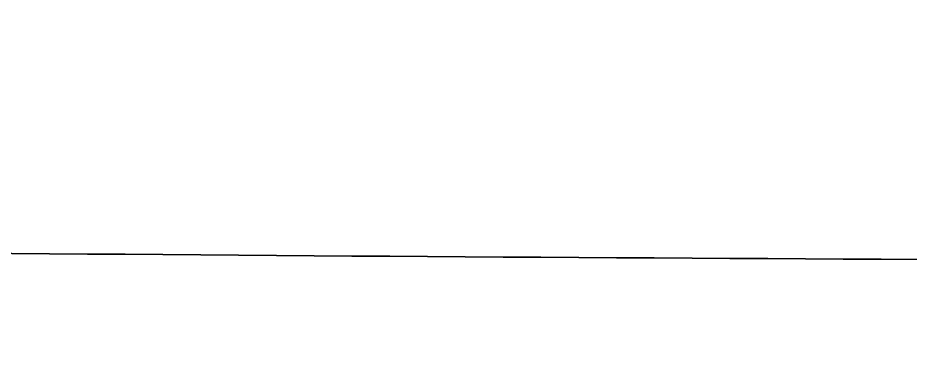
# Model space of a CAD drawing. Header units: millimetres. Extents: x 0 to 1845, y -1231 to 1016.
# Drawn here: x 372.6 to 387.95, y 310.98 to 316.91 of the extents above; entities that cross this region are included whole.
import ezdxf

# ---------------------------------------------------------------- set-up
doc = ezdxf.new("R2010")
doc.units = ezdxf.units.MM
doc.layers.add('Blocks', color=7, linetype='Continuous')
doc.layers.add('Blocks$Inner', color=7, linetype='Continuous', lineweight=25, true_color=0x007f00)
doc.layers.add('Blocks$Outline', color=7, linetype='Continuous', lineweight=35, true_color=0xff3f3f)

# ---------------------------------------------------------------- blocks, each defined once
blk = doc.blocks.new('Falcon Lounge Chair Front')
at = {"layer": 'Blocks$Inner'}
blk.add_rational_spline([(70.706, 347.905), (220.421, 244.006), (383.295, 193.332)], [0.917915581572, 0.949301655288, 0.995993075332], degree=2, dxfattribs=at)
at = {"layer": 'Blocks$Outline'}
blk.add_rational_spline([(407.021, 168.216), (406.919, 198.686), (386.12, 206.639), (326.083, 229.598), (266.046, 252.557), (257.431, 255.851), (253.073, 266.864), (243.318, 291.51), (233.958, 316.46)], [0.998397317843, 0.794854779536, 1, 1, 1, 0.921756045779, 1, 0.995382562248, 0.99091178955], degree=2, knots=[0.335404, 0.335404, 0.335404, 52.399453, 52.399453, 52.976582, 52.976582, 76.869264, 76.869264, 136.103579, 136.103579, 136.103579], dxfattribs=at)
blk.add_open_spline([(240.498, 316.145), (268.226, 314.999), (295.966, 314.14), (323.714, 313.567), (351.461, 312.994), (379.214, 312.708), (406.967, 312.708), (434.721, 312.708), (462.474, 312.994), (490.221, 313.567), (517.968, 314.14), (545.709, 314.999), (573.437, 316.145), (574.765, 316.2), (576.093, 316.26), (577.42, 316.326), (578.309, 316.37), (579.199, 316.417), (580.087, 316.466)], degree=3, knots=[-461.963988, -461.963988, -461.963988, -461.963988, -378.701673, -378.701673, -378.701673, -295.43985, -295.43985, -295.43985, -212.178028, -212.178028, -212.178028, -128.915713, -128.915713, -128.915713, -124.927796, -124.927796, -124.927796, -122.255037, -122.255037, -122.255037, -122.255037], dxfattribs=at)

msp = doc.modelspace()

# ---------------------------------------------------------------- block references
at = {"layer": 'Blocks'}
msp.add_blockref('Falcon Lounge Chair Front', (0, 0), dxfattribs=at)

doc.saveas('drawing.dxf')
